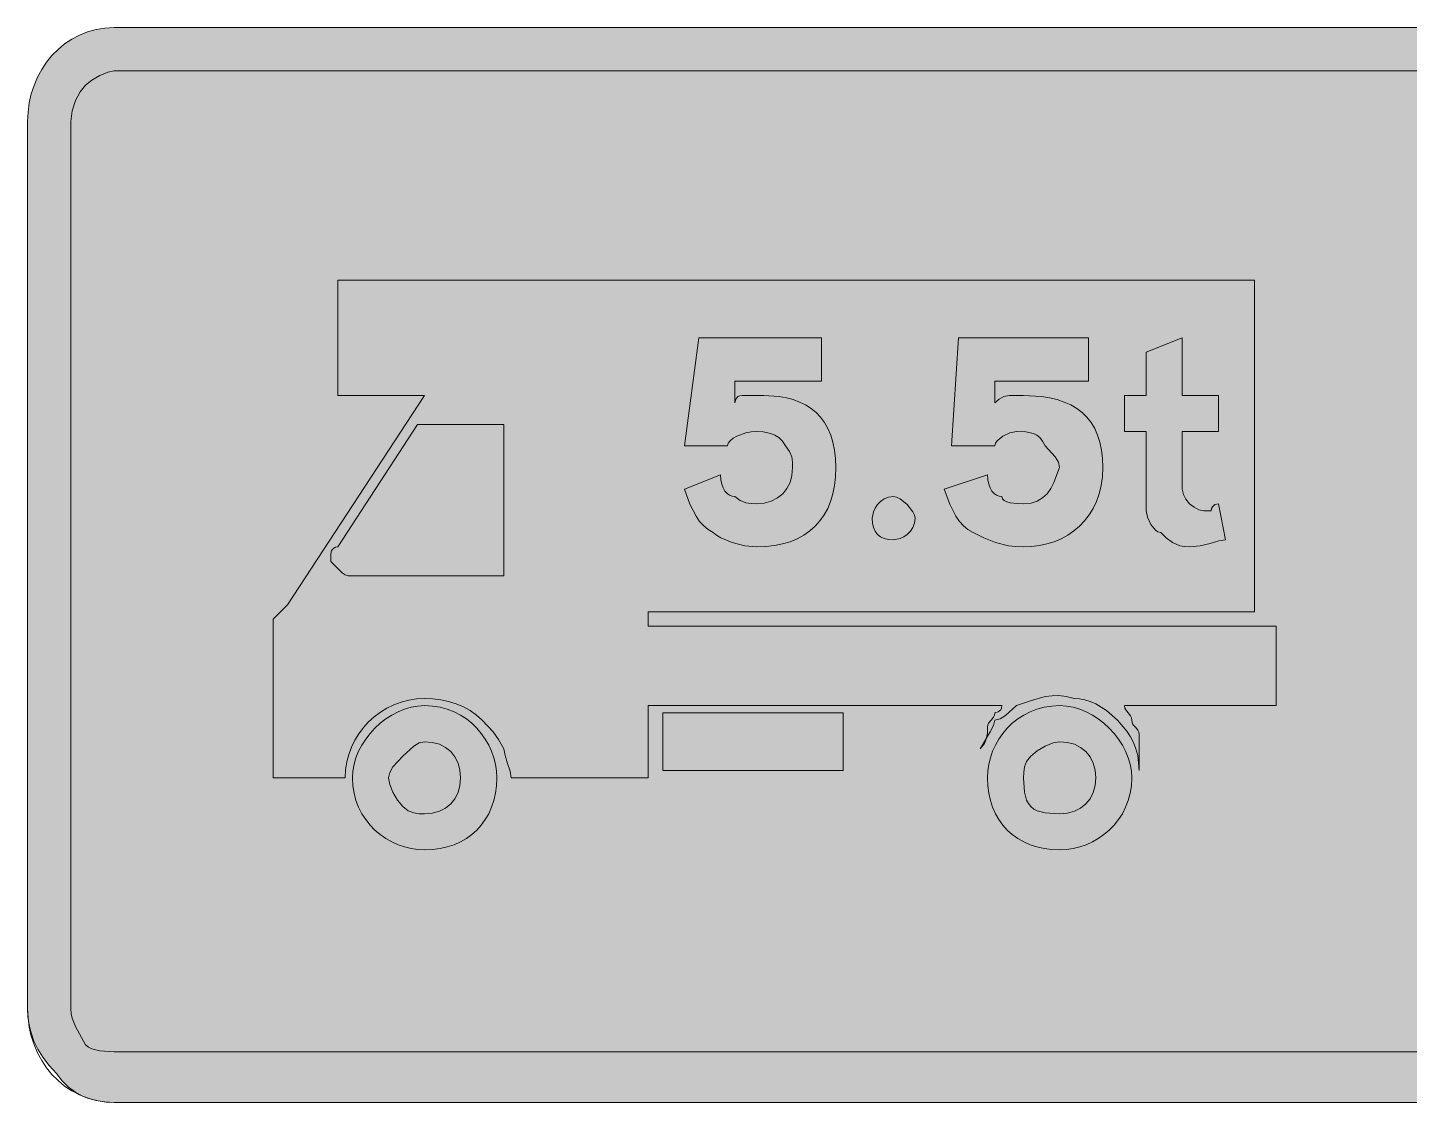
# Model space of a CAD drawing. Header units: metres. Extents: x 11 to 556, y 46 to 225.
# Drawn here: x 11.1 to 240.8, y 45.8 to 224.6 of the extents above; entities that cross this region are included whole.
import ezdxf

# ---------------------------------------------------------------- set-up
doc = ezdxf.new("R2010")
doc.units = ezdxf.units.M
for name, color, linetype, true_color in [('FILL_BLUE_0000FF', 7, 'Continuous', 0x0000ff), ('FILL_WHITE_FFFFFF', 7, 'Continuous', 0xffffff), ('STROKE_BLUE_0000FF', 7, 'Continuous', 0x0000ff)]:
    doc.layers.add(name, color=color, linetype=linetype, true_color=true_color)

msp = doc.modelspace()

# ---------------------------------------------------------------- hatches: boundary and pattern name
at = {"layer": 'FILL_BLUE_0000FF', "true_color": 0x0000ff}
h = msp.add_hatch(color=7, dxfattribs=at)
h.dxf.hatch_style = 1
h.paths.add_polyline_path([(540.27, 217.44), (541.12, 217.39), (541.88, 217.23), (543.27, 216.69), (546.27, 215.04), (546.67, 214.54), (546.96, 213.93), (547.32, 212.49), (547.45, 210.82), (547.47, 209.04), (547.47, 61.44), (547.45, 59.83), (547.32, 58.44), (546.96, 57.05), (546.27, 55.44), (544.66, 54.75), (543.27, 54.39), (541.88, 54.26), (540.27, 54.24), (25.47, 54.24), (23.07, 54.39), (21.76, 54.75), (21.17, 55.04), (20.67, 55.44), (19.02, 58.44), (18.48, 59.83), (18.32, 60.59), (18.27, 61.44), (18.27, 209.04), (18.48, 210.82), (19.02, 212.49), (19.79, 213.93), (20.67, 215.04), (21.76, 215.92), (23.07, 216.69), (24.38, 217.23), (25.47, 217.44), (540.27, 217.44)])
h = msp.add_hatch(color=7, dxfattribs=at)
h.dxf.hatch_style = 1
h.paths.add_polyline_path([(133.56, 145.55), (134.73, 145.87), (135.75, 146.39), (136.62, 147.09), (137.32, 147.96), (137.84, 148.98), (138.16, 150.15), (138.27, 151.44), (138.25, 152.34), (138.12, 153.24), (137.76, 154.14), (137.07, 155.04), (136.57, 155.83), (135.98, 156.43), (135.34, 156.85), (134.67, 157.14), (133.36, 157.4), (132.27, 157.44), (131.37, 157.39), (130.51, 157.23), (128.97, 156.69), (128.36, 156.33), (127.88, 155.92), (127.58, 155.49), (127.47, 155.04), (120.27, 155.04), (122.67, 173.04), (143.07, 173.04), (143.07, 165.84), (128.67, 165.84), (128.67, 163.44), (128.67, 162.24), (128.82, 162.84), (129.18, 163.25), (129.47, 163.39), (129.87, 163.44), (133.47, 163.44), (136.05, 163.27), (137.25, 163.05), (138.38, 162.75), (139.44, 162.35), (140.43, 161.86), (141.34, 161.27), (142.17, 160.59), (142.91, 159.81), (143.57, 158.93), (144.14, 157.95), (144.61, 156.86), (144.98, 155.67), (145.25, 154.37), (145.41, 152.96), (145.47, 151.44), (145.41, 149.91), (145.25, 148.46), (144.97, 147.1), (144.59, 145.83), (144.1, 144.66), (143.51, 143.57), (142.81, 142.58), (142.02, 141.69), (141.13, 140.9), (140.14, 140.2), (139.05, 139.61), (137.88, 139.12), (136.61, 138.74), (135.25, 138.46), (133.8, 138.3), (132.27, 138.24), (130.3, 138.45), (128.22, 138.99), (126.36, 139.76), (125.63, 140.19), (125.07, 140.64), (124.22, 141.15), (123.48, 141.76), (122.81, 142.5), (122.22, 143.34), (121.19, 145.36), (120.27, 147.84), (126.27, 150.24), (126.32, 149.4), (126.48, 148.66), (126.71, 148.05), (127.02, 147.54), (127.38, 147.15), (127.79, 146.86), (128.22, 146.7), (128.67, 146.64), (129.57, 145.95), (130.47, 145.59), (131.37, 145.46), (132.27, 145.44), (133.56, 145.55)])
h = msp.add_hatch(color=7, dxfattribs=at)
h.dxf.hatch_style = 1
h.paths.add_polyline_path([(177.91, 145.55), (178.96, 145.87), (179.83, 146.39), (180.57, 147.09), (181.19, 147.96), (181.73, 148.98), (182.67, 151.44), (182.46, 152.34), (181.92, 153.24), (180.27, 155.04), (179.82, 155.83), (179.35, 156.43), (178.86, 156.85), (178.32, 157.14), (177.06, 157.4), (175.47, 157.44), (174.4, 157.23), (173.22, 156.69), (172.26, 155.92), (171.98, 155.49), (171.87, 155.04), (164.67, 155.04), (165.87, 173.04), (187.47, 173.04), (187.47, 165.84), (171.87, 165.84), (171.87, 163.44), (171.87, 162.24), (172.62, 162.84), (173.39, 163.25), (174.27, 163.44), (176.67, 163.44), (179.65, 163.27), (181.01, 163.05), (182.28, 162.75), (183.45, 162.35), (184.54, 161.86), (185.53, 161.27), (186.42, 160.59), (187.21, 159.81), (187.91, 158.93), (188.5, 157.95), (188.99, 156.86), (189.37, 155.67), (189.65, 154.37), (189.81, 152.96), (189.87, 151.44), (189.8, 149.91), (189.6, 148.46), (189.27, 147.1), (188.82, 145.83), (188.26, 144.66), (187.59, 143.57), (186.83, 142.58), (185.97, 141.69), (185.03, 140.9), (184.01, 140.2), (182.92, 139.61), (181.77, 139.12), (180.56, 138.74), (179.3, 138.46), (178, 138.3), (176.67, 138.24), (175.37, 138.29), (174.18, 138.45), (172.02, 138.99), (170.09, 139.76), (168.27, 140.64), (167.42, 141.15), (166.68, 141.76), (166.01, 142.5), (165.42, 143.34), (164.39, 145.36), (163.47, 147.84), (170.67, 150.24), (170.72, 149.4), (170.88, 148.66), (171.11, 148.05), (171.42, 147.54), (171.78, 147.15), (172.19, 146.86), (172.62, 146.7), (173.07, 146.64), (173.18, 146.24), (173.46, 145.95), (173.89, 145.73), (174.42, 145.59), (175.6, 145.46), (176.67, 145.44), (177.91, 145.55)])
h = msp.add_hatch(color=7, dxfattribs=at)
h.dxf.hatch_style = 1
h.paths.add_polyline_path([(209.07, 163.44), (209.07, 157.44), (203.07, 157.44), (203.07, 147.84), (203.26, 146.96), (203.67, 146.19), (204.27, 145.44), (205.02, 144.84), (205.79, 144.43), (206.67, 144.24), (207.87, 144.24), (207.92, 144.64), (208.06, 144.93), (208.47, 145.29), (209.07, 145.44), (210.27, 139.44), (209.16, 139.25), (207.72, 138.84), (206.05, 138.43), (204.27, 138.24), (203.42, 138.29), (202.68, 138.45), (201.42, 138.99), (200.39, 139.76), (199.47, 140.64), (199.02, 140.75), (198.59, 141.03), (197.82, 141.99), (197.28, 143.17), (197.07, 144.24), (197.07, 157.44), (193.47, 157.44), (193.47, 163.44), (197.07, 163.44), (197.07, 170.64), (203.07, 173.04), (203.07, 163.44), (209.07, 163.44)])
h = msp.add_hatch(color=7, dxfattribs=at)
h.dxf.hatch_style = 1
h.paths.add_polyline_path([(158.56, 142.2), (158.28, 141.46), (157.85, 140.85), (157.32, 140.34), (156.74, 139.95), (156.14, 139.66), (155.07, 139.44), (154.23, 139.5), (153.5, 139.66), (152.88, 139.95), (152.37, 140.34), (151.98, 140.85), (151.7, 141.46), (151.53, 142.2), (151.47, 143.04), (151.7, 144.11), (151.98, 144.71), (152.37, 145.29), (152.88, 145.82), (153.5, 146.25), (154.23, 146.53), (155.07, 146.64), (155.57, 146.53), (156.14, 146.25), (157.32, 145.29), (158.28, 144.11), (158.56, 143.54), (158.67, 143.04), (158.56, 142.2)])
at = {"layer": 'FILL_WHITE_FFFFFF', "true_color": 0xffffff}
h = msp.add_hatch(color=7, dxfattribs=at)
h.dxf.hatch_style = 1
h.paths.add_polyline_path([(540.27, 224.64), (541.88, 224.62), (543.27, 224.49), (544.66, 224.13), (546.27, 223.44), (547.36, 222.54), (548.67, 221.64), (549.98, 220.74), (551.07, 219.84), (552.87, 217.89), (553.77, 216.63), (554.67, 215.04), (554.86, 213.43), (555.27, 212.04), (555.68, 210.65), (555.87, 209.04), (555.87, 61.44), (555.76, 60.09), (555.46, 58.74), (554.98, 57.39), (554.37, 56.04), (552.83, 53.34), (551.07, 50.64), (549.98, 49.74), (548.67, 48.84), (547.36, 47.94), (546.27, 47.04), (544.66, 46.85), (543.27, 46.44), (541.88, 46.03), (540.27, 45.84), (25.47, 45.84), (24.12, 45.9), (22.79, 46.08), (21.48, 46.41), (20.22, 46.89), (19.01, 47.54), (17.88, 48.37), (16.82, 49.4), (15.87, 50.64), (14.63, 51.99), (13.6, 53.34), (12.77, 54.69), (12.12, 56.04), (11.64, 57.39), (11.31, 58.74), (11.13, 60.09), (11.07, 61.44), (11.07, 209.04), (11.14, 210.6), (11.34, 212.12), (11.68, 213.6), (12.14, 215.02), (12.72, 216.38), (13.41, 217.67), (14.21, 218.87), (15.12, 219.99), (16.12, 221.01), (17.22, 221.92), (18.41, 222.71), (19.68, 223.38), (21.02, 223.92), (22.44, 224.31), (23.92, 224.56), (25.47, 224.64), (540.27, 224.64)])
h = msp.add_hatch(color=7, dxfattribs=at)
h.dxf.hatch_style = 1
h.paths.add_polyline_path([(170.86, 108.95), (171.27, 109.44), (171.68, 109.93), (171.82, 110.24), (171.87, 110.64), (172.47, 110.79), (172.88, 111.15), (173.02, 111.44), (173.07, 111.84), (114.27, 111.84), (114.27, 99.84), (91.47, 99.84), (91.28, 100.93), (90.87, 102.24), (90.46, 103.55), (90.27, 104.64), (89.37, 106.23), (88.47, 107.49), (86.67, 109.44), (85.72, 110.28), (84.66, 111.01), (83.53, 111.63), (82.32, 112.14), (81.06, 112.53), (79.75, 112.81), (78.42, 112.98), (77.07, 113.04), (75.74, 112.97), (74.44, 112.77), (73.18, 112.44), (71.97, 111.99), (70.82, 111.43), (69.73, 110.76), (68.71, 110), (67.77, 109.14), (66.91, 108.2), (66.15, 107.18), (65.48, 106.09), (64.92, 104.94), (64.47, 103.73), (64.14, 102.47), (63.94, 101.17), (63.87, 99.84), (51.87, 99.84), (51.87, 122.64), (51.87, 126.24), (54.27, 128.64), (77.07, 163.44), (62.67, 163.44), (62.67, 182.64), (215.07, 182.64), (215.07, 127.44), (114.27, 127.44), (114.27, 125.04), (218.67, 125.04), (218.67, 111.84), (193.47, 111.84), (193.52, 111.44), (193.66, 111.13), (194.07, 110.64), (194.48, 110.15), (194.62, 109.84), (194.67, 109.44), (194.72, 109.04), (194.86, 108.73), (195.27, 108.24), (195.68, 107.75), (195.82, 107.44), (195.87, 107.04), (195.87, 101.04), (195.81, 102.34), (195.65, 103.53), (195.36, 104.65), (194.97, 105.69), (194.46, 106.68), (193.85, 107.62), (192.27, 109.44), (190.47, 111.01), (188.67, 112.14), (187.77, 112.53), (186.87, 112.81), (185.97, 112.98), (185.07, 113.04), (183.77, 113.38), (182.56, 113.53), (181.4, 113.5), (180.27, 113.34), (177.98, 112.7), (175.47, 111.84), (173.67, 110.19), (172.77, 109.65), (171.87, 109.44), (171.66, 108.52), (171.12, 107.49), (170.52, 106.46), (170.65, 107.34), (170.67, 108.24), (170.72, 108.64), (170.86, 108.95)])
h.paths.add_polyline_path([(62.27, 138.19), (61.98, 138.05), (61.62, 137.64), (61.47, 137.04), (61.47, 135.84), (62.67, 134.64), (63.38, 133.95), (63.87, 133.59), (64.36, 133.46), (65.07, 133.44), (90.27, 133.44), (90.27, 158.64), (75.87, 158.64), (62.67, 138.24), (62.27, 138.19)], flags=16)
h = msp.add_hatch(color=7, dxfattribs=at)
h.dxf.hatch_style = 1
h.paths.add_polyline_path([(88.85, 97.26), (88.58, 96.06), (88.21, 94.93), (87.74, 93.87), (87.17, 92.88), (86.51, 91.97), (85.77, 91.14), (84.94, 90.4), (84.03, 89.74), (83.04, 89.17), (81.98, 88.7), (80.85, 88.33), (79.65, 88.06), (78.39, 87.9), (77.07, 87.84), (75.95, 87.9), (74.83, 88.06), (73.73, 88.33), (72.66, 88.7), (71.63, 89.17), (70.64, 89.74), (69.7, 90.4), (68.82, 91.14), (68.01, 91.97), (67.28, 92.88), (66.64, 93.87), (66.1, 94.93), (65.66, 96.06), (65.34, 97.26), (65.14, 98.52), (65.07, 99.84), (65.14, 100.96), (65.34, 102.08), (65.66, 103.18), (66.1, 104.25), (66.64, 105.28), (67.28, 106.27), (68.01, 107.21), (68.82, 108.09), (69.7, 108.9), (70.64, 109.63), (71.63, 110.27), (72.66, 110.81), (73.73, 111.25), (74.83, 111.57), (75.95, 111.77), (77.07, 111.84), (78.39, 111.77), (79.65, 111.57), (80.85, 111.25), (81.98, 110.81), (83.04, 110.27), (84.03, 109.63), (84.94, 108.9), (85.77, 108.09), (86.51, 107.21), (87.17, 106.27), (87.74, 105.28), (88.21, 104.25), (88.58, 103.18), (88.85, 102.08), (89.01, 100.96), (89.07, 99.84), (89.01, 98.52), (88.85, 97.26)])
h.paths.add_polyline_path([(82.64, 102.3), (82.12, 103.32), (81.42, 104.19), (80.55, 104.89), (79.53, 105.41), (78.36, 105.73), (77.07, 105.84), (76.17, 105.63), (75.27, 105.09), (73.47, 103.44), (71.82, 101.64), (71.28, 100.74), (71.07, 99.84), (71.28, 98.75), (71.82, 97.44), (72.59, 96.13), (73.47, 95.04), (74.37, 94.35), (75.27, 93.99), (76.17, 93.86), (77.07, 93.84), (78.36, 93.95), (79.53, 94.27), (80.55, 94.79), (81.42, 95.49), (82.12, 96.36), (82.64, 97.38), (82.96, 98.55), (83.07, 99.84), (82.96, 101.13), (82.64, 102.3)], flags=16)
h = msp.add_hatch(color=7, dxfattribs=at)
h.dxf.hatch_style = 1
h.paths.add_polyline_path([(116.67, 110.64), (146.67, 110.64), (146.67, 101.04), (116.67, 101.04), (116.67, 110.64)])
h = msp.add_hatch(color=7, dxfattribs=at)
h.dxf.hatch_style = 1
h.paths.add_polyline_path([(194.4, 97.26), (194.08, 96.06), (193.64, 94.93), (193.1, 93.87), (192.46, 92.88), (191.73, 91.97), (190.92, 91.14), (190.04, 90.4), (189.1, 89.74), (188.11, 89.17), (187.08, 88.7), (186.01, 88.33), (184.91, 88.06), (183.79, 87.9), (182.67, 87.84), (181.35, 87.9), (180.09, 88.06), (178.89, 88.33), (177.76, 88.7), (176.7, 89.17), (175.71, 89.74), (174.8, 90.4), (173.97, 91.14), (173.23, 91.97), (172.57, 92.88), (172, 93.87), (171.53, 94.93), (171.16, 96.06), (170.89, 97.26), (170.73, 98.52), (170.67, 99.84), (170.73, 100.96), (170.89, 102.08), (171.16, 103.18), (171.53, 104.25), (172, 105.28), (172.57, 106.27), (173.23, 107.21), (173.97, 108.09), (174.8, 108.9), (175.71, 109.63), (176.7, 110.27), (177.76, 110.81), (178.89, 111.25), (180.09, 111.57), (181.35, 111.77), (182.67, 111.84), (183.79, 111.77), (184.91, 111.57), (186.01, 111.25), (187.08, 110.81), (188.11, 110.27), (189.1, 109.63), (190.04, 108.9), (190.92, 108.09), (191.73, 107.21), (192.46, 106.27), (193.1, 105.28), (193.64, 104.25), (194.08, 103.18), (194.4, 102.08), (194.6, 100.96), (194.67, 99.84), (194.6, 98.52), (194.4, 97.26)])
h.paths.add_polyline_path([(188.24, 102.3), (187.72, 103.32), (187.02, 104.19), (186.15, 104.89), (185.13, 105.41), (183.96, 105.73), (182.67, 105.84), (181.58, 105.63), (180.27, 105.09), (178.96, 104.32), (177.87, 103.44), (177.18, 102.54), (176.82, 101.64), (176.69, 100.74), (176.67, 99.84), (176.82, 97.44), (177.18, 96.13), (177.47, 95.54), (177.87, 95.04), (178.37, 94.64), (178.96, 94.35), (180.27, 93.99), (182.67, 93.84), (183.96, 93.95), (185.13, 94.27), (186.15, 94.79), (187.02, 95.49), (187.72, 96.36), (188.24, 97.38), (188.56, 98.55), (188.67, 99.84), (188.56, 101.13), (188.24, 102.3)], flags=16)
h = msp.add_hatch(color=7, dxfattribs=at)
h.dxf.hatch_style = 1
h.paths.add_polyline_path([(170.52, 106.44), (170.16, 105.54), (169.47, 104.64), (170.52, 106.44)])

# ---------------------------------------------------------------- linework, layer by layer
at = {"layer": 'FILL_BLUE_0000FF', "lineweight": 0, "true_color": 0x0000ff}
msp.add_lwpolyline([(540.27, 54.24), (25.47, 54.24), (23.07, 54.39), (21.76, 54.75), (21.17, 55.04), (20.67, 55.44), (19.02, 58.44), (18.48, 59.83), (18.32, 60.59), (18.27, 61.44), (18.27, 209.04), (18.48, 210.82), (19.02, 212.49), (19.79, 213.93), (20.67, 215.04), (21.76, 215.92), (23.07, 216.69), (24.38, 217.23), (25.47, 217.44), (540.27, 217.44)], dxfattribs=at)
for points in [[(133.56, 145.55), (134.73, 145.87), (135.75, 146.39), (136.62, 147.09), (137.32, 147.96), (137.84, 148.98), (138.16, 150.15), (138.27, 151.44), (138.25, 152.34), (138.12, 153.24), (137.76, 154.14), (137.07, 155.04), (136.57, 155.83), (135.98, 156.43), (135.34, 156.85), (134.67, 157.14), (133.36, 157.4), (132.27, 157.44), (131.37, 157.39), (130.51, 157.23), (128.97, 156.69), (128.36, 156.33), (127.88, 155.92), (127.58, 155.49), (127.47, 155.04), (120.27, 155.04), (122.67, 173.04), (143.07, 173.04), (143.07, 165.84), (128.67, 165.84), (128.67, 163.44), (128.67, 162.24), (128.82, 162.84), (129.18, 163.25), (129.47, 163.39), (129.87, 163.44), (133.47, 163.44), (136.05, 163.27), (137.25, 163.05), (138.38, 162.75), (139.44, 162.35), (140.43, 161.86), (141.34, 161.27), (142.17, 160.59), (142.91, 159.81), (143.57, 158.93), (144.14, 157.95), (144.61, 156.86), (144.98, 155.67), (145.25, 154.37), (145.41, 152.96), (145.47, 151.44), (145.41, 149.91), (145.25, 148.46), (144.97, 147.1), (144.59, 145.83), (144.1, 144.66), (143.51, 143.57), (142.81, 142.58), (142.02, 141.69), (141.13, 140.9), (140.14, 140.2), (139.05, 139.61), (137.88, 139.12), (136.61, 138.74), (135.25, 138.46), (133.8, 138.3), (132.27, 138.24), (130.3, 138.45), (128.22, 138.99), (126.36, 139.76), (125.63, 140.19), (125.07, 140.64), (124.22, 141.15), (123.48, 141.76), (122.81, 142.5), (122.22, 143.34), (121.19, 145.36), (120.27, 147.84), (126.27, 150.24), (126.32, 149.4), (126.48, 148.66), (126.71, 148.05), (127.02, 147.54), (127.38, 147.15), (127.79, 146.86), (128.22, 146.7), (128.67, 146.64), (129.57, 145.95), (130.47, 145.59), (131.37, 145.46), (132.27, 145.44)], [(177.91, 145.55), (178.96, 145.87), (179.83, 146.39), (180.57, 147.09), (181.19, 147.96), (181.73, 148.98), (182.67, 151.44), (182.46, 152.34), (181.92, 153.24), (180.27, 155.04), (179.82, 155.83), (179.35, 156.43), (178.86, 156.85), (178.32, 157.14), (177.06, 157.4), (175.47, 157.44), (174.4, 157.23), (173.22, 156.69), (172.26, 155.92), (171.98, 155.49), (171.87, 155.04), (164.67, 155.04), (165.87, 173.04), (187.47, 173.04), (187.47, 165.84), (171.87, 165.84), (171.87, 163.44), (171.87, 162.24), (172.62, 162.84), (173.39, 163.25), (174.27, 163.44), (176.67, 163.44), (179.65, 163.27), (181.01, 163.05), (182.28, 162.75), (183.45, 162.35), (184.54, 161.86), (185.53, 161.27), (186.42, 160.59), (187.21, 159.81), (187.91, 158.93), (188.5, 157.95), (188.99, 156.86), (189.37, 155.67), (189.65, 154.37), (189.81, 152.96), (189.87, 151.44), (189.8, 149.91), (189.6, 148.46), (189.27, 147.1), (188.82, 145.83), (188.26, 144.66), (187.59, 143.57), (186.83, 142.58), (185.97, 141.69), (185.03, 140.9), (184.01, 140.2), (182.92, 139.61), (181.77, 139.12), (180.56, 138.74), (179.3, 138.46), (178, 138.3), (176.67, 138.24), (175.37, 138.29), (174.18, 138.45), (172.02, 138.99), (170.09, 139.76), (168.27, 140.64), (167.42, 141.15), (166.68, 141.76), (166.01, 142.5), (165.42, 143.34), (164.39, 145.36), (163.47, 147.84), (170.67, 150.24), (170.72, 149.4), (170.88, 148.66), (171.11, 148.05), (171.42, 147.54), (171.78, 147.15), (172.19, 146.86), (172.62, 146.7), (173.07, 146.64), (173.18, 146.24), (173.46, 145.95), (173.89, 145.73), (174.42, 145.59), (175.6, 145.46), (176.67, 145.44)], [(209.07, 163.44), (209.07, 157.44), (203.07, 157.44), (203.07, 147.84), (203.26, 146.96), (203.67, 146.19), (204.27, 145.44), (205.02, 144.84), (205.79, 144.43), (206.67, 144.24), (207.87, 144.24), (207.92, 144.64), (208.06, 144.93), (208.47, 145.29), (209.07, 145.44), (210.27, 139.44), (209.16, 139.25), (207.72, 138.84), (206.05, 138.43), (204.27, 138.24), (203.42, 138.29), (202.68, 138.45), (201.42, 138.99), (200.39, 139.76), (199.47, 140.64), (199.02, 140.75), (198.59, 141.03), (197.82, 141.99), (197.28, 143.17), (197.07, 144.24), (197.07, 157.44), (193.47, 157.44), (193.47, 163.44), (197.07, 163.44), (197.07, 170.64), (203.07, 173.04), (203.07, 163.44)], [(158.56, 142.2), (158.28, 141.46), (157.85, 140.85), (157.32, 140.34), (156.74, 139.95), (156.14, 139.66), (155.07, 139.44), (154.23, 139.5), (153.5, 139.66), (152.88, 139.95), (152.37, 140.34), (151.98, 140.85), (151.7, 141.46), (151.53, 142.2), (151.47, 143.04), (151.7, 144.11), (151.98, 144.71), (152.37, 145.29), (152.88, 145.82), (153.5, 146.25), (154.23, 146.53), (155.07, 146.64), (155.57, 146.53), (156.14, 146.25), (157.32, 145.29), (158.28, 144.11), (158.56, 143.54), (158.67, 143.04)]]:
    msp.add_lwpolyline(points, close=True, dxfattribs=at)
at = {"layer": 'FILL_WHITE_FFFFFF', "lineweight": 0, "true_color": 0xffffff}
msp.add_lwpolyline([(540.27, 45.84), (25.47, 45.84), (24.12, 45.9), (22.79, 46.08), (21.48, 46.41), (20.22, 46.89), (19.01, 47.54), (17.88, 48.37), (16.82, 49.4), (15.87, 50.64), (14.63, 51.99), (13.6, 53.34), (12.77, 54.69), (12.12, 56.04), (11.64, 57.39), (11.31, 58.74), (11.13, 60.09), (11.07, 61.44), (11.07, 209.04), (11.14, 210.6), (11.34, 212.12), (11.68, 213.6), (12.14, 215.02), (12.72, 216.38), (13.41, 217.67), (14.21, 218.87), (15.12, 219.99), (16.12, 221.01), (17.22, 221.92), (18.41, 222.71), (19.68, 223.38), (21.02, 223.92), (22.44, 224.31), (23.92, 224.56), (25.47, 224.64), (540.27, 224.64)], dxfattribs=at)
at = {"layer": 'FILL_WHITE_FFFFFF', "lineweight": 0, "true_color": 0x0000ff}
for points in [[(170.86, 108.95), (171.27, 109.44), (171.68, 109.93), (171.82, 110.24), (171.87, 110.64), (172.47, 110.79), (172.88, 111.15), (173.02, 111.44), (173.07, 111.84), (114.27, 111.84), (114.27, 99.84), (91.47, 99.84), (91.28, 100.93), (90.87, 102.24), (90.46, 103.55), (90.27, 104.64), (89.37, 106.23), (88.47, 107.49), (86.67, 109.44), (85.72, 110.28), (84.66, 111.01), (83.53, 111.63), (82.32, 112.14), (81.06, 112.53), (79.75, 112.81), (78.42, 112.98), (77.07, 113.04), (75.74, 112.97), (74.44, 112.77), (73.18, 112.44), (71.97, 111.99), (70.82, 111.43), (69.73, 110.76), (68.71, 110), (67.77, 109.14), (66.91, 108.2), (66.15, 107.18), (65.48, 106.09), (64.92, 104.94), (64.47, 103.73), (64.14, 102.47), (63.94, 101.17), (63.87, 99.84), (51.87, 99.84), (51.87, 122.64), (51.87, 126.24), (54.27, 128.64), (77.07, 163.44), (62.67, 163.44), (62.67, 182.64), (215.07, 182.64), (215.07, 127.44), (114.27, 127.44), (114.27, 125.04), (218.67, 125.04), (218.67, 111.84), (193.47, 111.84), (193.52, 111.44), (193.66, 111.13), (194.07, 110.64), (194.48, 110.15), (194.62, 109.84), (194.67, 109.44), (194.72, 109.04), (194.86, 108.73), (195.27, 108.24), (195.68, 107.75), (195.82, 107.44), (195.87, 107.04), (195.87, 101.04), (195.81, 102.34), (195.65, 103.53), (195.36, 104.65), (194.97, 105.69), (194.46, 106.68), (193.85, 107.62), (192.27, 109.44), (190.47, 111.01), (188.67, 112.14), (187.77, 112.53), (186.87, 112.81), (185.97, 112.98), (185.07, 113.04), (183.77, 113.38), (182.56, 113.53), (181.4, 113.5), (180.27, 113.34), (177.98, 112.7), (175.47, 111.84), (173.67, 110.19), (172.77, 109.65), (171.87, 109.44), (171.66, 108.52), (171.12, 107.49), (170.52, 106.46), (170.65, 107.34), (170.67, 108.24), (170.72, 108.64)], [(62.27, 138.19), (61.98, 138.05), (61.62, 137.64), (61.47, 137.04), (61.47, 135.84), (62.67, 134.64), (63.38, 133.95), (63.87, 133.59), (64.36, 133.46), (65.07, 133.44), (90.27, 133.44), (90.27, 158.64), (75.87, 158.64), (62.67, 138.24)], [(170.52, 106.44), (170.16, 105.54), (169.47, 104.64)]]:
    msp.add_lwpolyline(points, close=True, dxfattribs=at)
at = {"layer": 'FILL_WHITE_FFFFFF', "lineweight": 0, "true_color": 0xffffff}
for points in [[(88.85, 97.26), (88.58, 96.06), (88.21, 94.93), (87.74, 93.87), (87.17, 92.88), (86.51, 91.97), (85.77, 91.14), (84.94, 90.4), (84.03, 89.74), (83.04, 89.17), (81.98, 88.7), (80.85, 88.33), (79.65, 88.06), (78.39, 87.9), (77.07, 87.84), (75.95, 87.9), (74.83, 88.06), (73.73, 88.33), (72.66, 88.7), (71.63, 89.17), (70.64, 89.74), (69.7, 90.4), (68.82, 91.14), (68.01, 91.97), (67.28, 92.88), (66.64, 93.87), (66.1, 94.93), (65.66, 96.06), (65.34, 97.26), (65.14, 98.52), (65.07, 99.84), (65.14, 100.96), (65.34, 102.08), (65.66, 103.18), (66.1, 104.25), (66.64, 105.28), (67.28, 106.27), (68.01, 107.21), (68.82, 108.09), (69.7, 108.9), (70.64, 109.63), (71.63, 110.27), (72.66, 110.81), (73.73, 111.25), (74.83, 111.57), (75.95, 111.77), (77.07, 111.84), (78.39, 111.77), (79.65, 111.57), (80.85, 111.25), (81.98, 110.81), (83.04, 110.27), (84.03, 109.63), (84.94, 108.9), (85.77, 108.09), (86.51, 107.21), (87.17, 106.27), (87.74, 105.28), (88.21, 104.25), (88.58, 103.18), (88.85, 102.08), (89.01, 100.96), (89.07, 99.84), (89.01, 98.52)], [(116.67, 110.64), (146.67, 110.64), (146.67, 101.04), (116.67, 101.04)], [(194.4, 97.26), (194.08, 96.06), (193.64, 94.93), (193.1, 93.87), (192.46, 92.88), (191.73, 91.97), (190.92, 91.14), (190.04, 90.4), (189.1, 89.74), (188.11, 89.17), (187.08, 88.7), (186.01, 88.33), (184.91, 88.06), (183.79, 87.9), (182.67, 87.84), (181.35, 87.9), (180.09, 88.06), (178.89, 88.33), (177.76, 88.7), (176.7, 89.17), (175.71, 89.74), (174.8, 90.4), (173.97, 91.14), (173.23, 91.97), (172.57, 92.88), (172, 93.87), (171.53, 94.93), (171.16, 96.06), (170.89, 97.26), (170.73, 98.52), (170.67, 99.84), (170.73, 100.96), (170.89, 102.08), (171.16, 103.18), (171.53, 104.25), (172, 105.28), (172.57, 106.27), (173.23, 107.21), (173.97, 108.09), (174.8, 108.9), (175.71, 109.63), (176.7, 110.27), (177.76, 110.81), (178.89, 111.25), (180.09, 111.57), (181.35, 111.77), (182.67, 111.84), (183.79, 111.77), (184.91, 111.57), (186.01, 111.25), (187.08, 110.81), (188.11, 110.27), (189.1, 109.63), (190.04, 108.9), (190.92, 108.09), (191.73, 107.21), (192.46, 106.27), (193.1, 105.28), (193.64, 104.25), (194.08, 103.18), (194.4, 102.08), (194.6, 100.96), (194.67, 99.84), (194.6, 98.52)], [(82.64, 102.3), (82.12, 103.32), (81.42, 104.19), (80.55, 104.89), (79.53, 105.41), (78.36, 105.73), (77.07, 105.84), (76.17, 105.63), (75.27, 105.09), (73.47, 103.44), (71.82, 101.64), (71.28, 100.74), (71.07, 99.84), (71.28, 98.75), (71.82, 97.44), (72.59, 96.13), (73.47, 95.04), (74.37, 94.35), (75.27, 93.99), (76.17, 93.86), (77.07, 93.84), (78.36, 93.95), (79.53, 94.27), (80.55, 94.79), (81.42, 95.49), (82.12, 96.36), (82.64, 97.38), (82.96, 98.55), (83.07, 99.84), (82.96, 101.13)], [(188.24, 102.3), (187.72, 103.32), (187.02, 104.19), (186.15, 104.89), (185.13, 105.41), (183.96, 105.73), (182.67, 105.84), (181.58, 105.63), (180.27, 105.09), (178.96, 104.32), (177.87, 103.44), (177.18, 102.54), (176.82, 101.64), (176.69, 100.74), (176.67, 99.84), (176.82, 97.44), (177.18, 96.13), (177.47, 95.54), (177.87, 95.04), (178.37, 94.64), (178.96, 94.35), (180.27, 93.99), (182.67, 93.84), (183.96, 93.95), (185.13, 94.27), (186.15, 94.79), (187.02, 95.49), (187.72, 96.36), (188.24, 97.38), (188.56, 98.55), (188.67, 99.84), (188.56, 101.13)]]:
    msp.add_lwpolyline(points, close=True, dxfattribs=at)
at = {"layer": 'STROKE_BLUE_0000FF', "lineweight": 0, "true_color": 0x0000ff}
for points in [[(540.27, 45.84), (25.47, 45.84), (23.92, 45.92), (22.44, 46.17), (21.02, 46.56), (19.68, 47.1), (18.41, 47.77), (17.22, 48.56), (16.12, 49.47), (15.12, 50.49), (14.21, 51.61), (13.41, 52.81), (12.72, 54.1), (12.14, 55.46), (11.68, 56.88), (11.34, 58.36), (11.14, 59.88), (11.07, 61.44), (11.07, 209.04), (11.14, 210.6), (11.34, 212.12), (11.68, 213.6), (12.14, 215.02), (12.72, 216.38), (13.41, 217.67), (14.21, 218.87), (15.12, 219.99), (16.12, 221.01), (17.22, 221.92), (18.41, 222.71), (19.68, 223.38), (21.02, 223.92), (22.44, 224.31), (23.92, 224.56), (25.47, 224.64)], [(25.47, 224.64), (540.27, 224.64)], [(129.27, 145.68), (129.27, 145.68)], [(179.27, 145.68), (179.27, 145.68)]]:
    msp.add_lwpolyline(points, dxfattribs=at)

doc.saveas('drawing.dxf')
